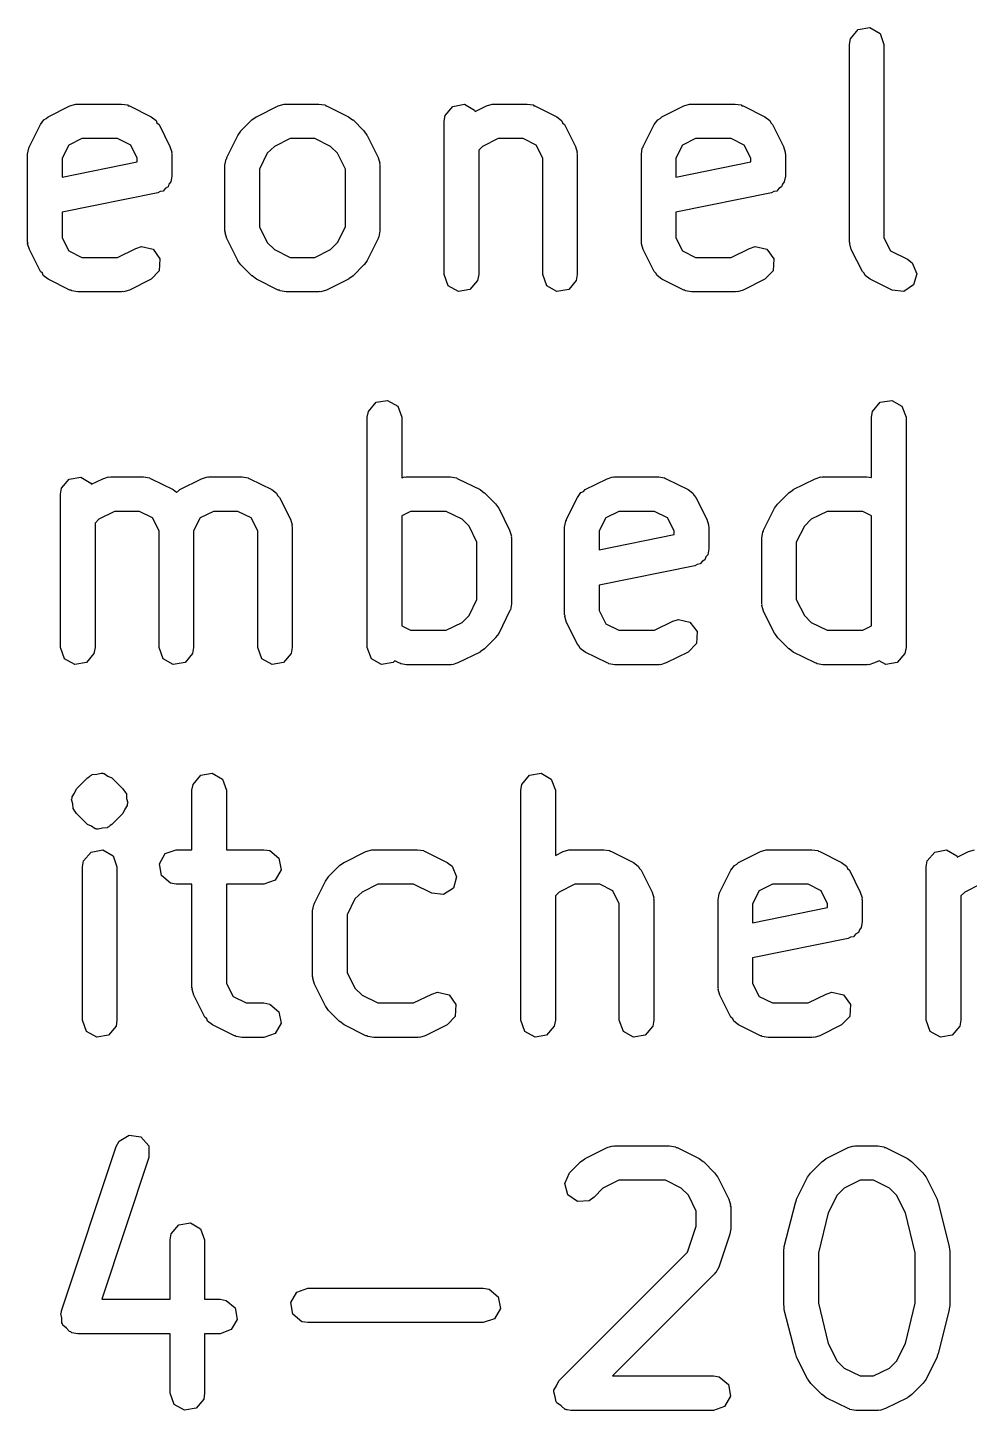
# Model space of a CAD drawing. Extents: x 96.6 to 192.3, y -145.4 to -48.3.
# Drawn here: x 176.53 to 180.62, y -145.36 to -139.35 of the extents above; entities that cross this region are included whole.
import ezdxf

# ---------------------------------------------------------------- set-up
doc = ezdxf.new("R2010")
doc.units = 0
doc.layers.add('BLACK', color=7, linetype='CONTINUOUS')

msp = doc.modelspace()

# ---------------------------------------------------------------- linework, layer by layer
at = {"layer": 'BLACK', "linetype": 'CONTINUOUS'}
for p, q in [((180.101, -139.397), (180.134, -139.357)), ((180.134, -139.357), (180.184, -139.349)), ((180.184, -139.349), (180.229, -139.374)), ((180.229, -139.374), (180.246, -139.422)), ((180.096, -139.422), (180.101, -139.397)), ((180.096, -140.28), (180.096, -139.422)), ((180.246, -139.422), (180.246, -140.262)), ((176.709, -139.689), (176.734, -139.681)), ((176.734, -139.681), (176.739, -139.682)), ((176.739, -139.682), (176.743, -139.681)), ((176.743, -139.681), (176.933, -139.681)), ((176.933, -139.681), (176.959, -139.685)), ((176.959, -139.685), (176.962, -139.688)), ((177.614, -139.689), (177.639, -139.681)), ((177.639, -139.681), (177.643, -139.682)), ((177.643, -139.682), (177.648, -139.681)), ((177.648, -139.681), (177.79, -139.681)), ((177.79, -139.681), (177.816, -139.685)), ((177.816, -139.685), (177.82, -139.688)), ((178.372, -139.691), (178.423, -139.682)), ((178.423, -139.682), (178.467, -139.708)), ((178.519, -139.689), (178.544, -139.681)), ((178.544, -139.681), (178.548, -139.682)), ((178.548, -139.682), (178.552, -139.681)), ((178.552, -139.681), (178.695, -139.681)), ((178.695, -139.681), (178.721, -139.685)), ((178.721, -139.685), (178.724, -139.688)), ((179.376, -139.689), (179.401, -139.681)), ((179.401, -139.681), (179.405, -139.682)), ((179.405, -139.682), (179.41, -139.681)), ((179.41, -139.681), (179.6, -139.681)), ((179.6, -139.681), (179.626, -139.685)), ((179.626, -139.685), (179.629, -139.688)), ((176.596, -139.749), (176.606, -139.744)), ((176.606, -139.744), (176.614, -139.736)), ((176.614, -139.736), (176.709, -139.689)), ((176.962, -139.688), (176.967, -139.689)), ((176.967, -139.689), (177.062, -139.736)), ((177.062, -139.736), (177.083, -139.752)), ((177.499, -139.75), (177.518, -139.737)), ((177.518, -139.737), (177.519, -139.736)), ((177.519, -139.736), (177.614, -139.689)), ((177.82, -139.688), (177.824, -139.689)), ((177.824, -139.689), (177.919, -139.736)), ((177.919, -139.736), (177.937, -139.75)), ((178.335, -139.756), (178.339, -139.73)), ((178.339, -139.73), (178.372, -139.691)), ((178.467, -139.708), (178.469, -139.713)), ((178.469, -139.713), (178.519, -139.689)), ((178.724, -139.688), (178.729, -139.689)), ((178.729, -139.689), (178.824, -139.736)), ((178.824, -139.736), (178.845, -139.752)), ((179.263, -139.749), (179.273, -139.744)), ((179.273, -139.744), (179.281, -139.736)), ((179.281, -139.736), (179.376, -139.689)), ((179.629, -139.688), (179.634, -139.689)), ((179.634, -139.689), (179.729, -139.736)), ((179.729, -139.736), (179.75, -139.752)), ((176.533, -139.865), (176.581, -139.77)), ((176.581, -139.77), (176.596, -139.749)), ((177.083, -139.752), (177.087, -139.762)), ((177.087, -139.762), (177.096, -139.77)), ((177.096, -139.77), (177.143, -139.865)), ((177.438, -139.817), (177.451, -139.799)), ((177.451, -139.799), (177.452, -139.798)), ((177.452, -139.798), (177.499, -139.75)), ((177.937, -139.75), (177.939, -139.75)), ((177.939, -139.75), (177.986, -139.798)), ((177.986, -139.798), (177.999, -139.816)), ((178.335, -140.422), (178.335, -139.756)), ((178.845, -139.752), (178.849, -139.762)), ((178.849, -139.762), (178.858, -139.77)), ((178.858, -139.77), (178.905, -139.865)), ((179.2, -139.865), (179.247, -139.77)), ((179.247, -139.77), (179.263, -139.749)), ((179.75, -139.752), (179.754, -139.762)), ((179.754, -139.762), (179.762, -139.77)), ((179.762, -139.77), (179.81, -139.865)), ((176.532, -139.869), (176.533, -139.865)), ((176.704, -139.859), (176.675, -139.916)), ((176.761, -139.831), (176.704, -139.859)), ((176.916, -139.831), (176.761, -139.831)), ((176.973, -139.859), (176.916, -139.831)), ((177.001, -139.916), (176.973, -139.859)), ((177.143, -139.865), (177.151, -139.89)), ((177.39, -139.913), (177.438, -139.817)), ((177.597, -139.865), (177.566, -139.895)), ((177.665, -139.831), (177.597, -139.865)), ((177.773, -139.831), (177.665, -139.831)), ((177.841, -139.865), (177.773, -139.831)), ((177.872, -139.895), (177.841, -139.865)), ((177.999, -139.816), (178, -139.817)), ((178, -139.817), (178.048, -139.913)), ((178.502, -139.865), (178.485, -139.882)), ((178.57, -139.831), (178.502, -139.865)), ((178.678, -139.831), (178.57, -139.831)), ((178.735, -139.859), (178.678, -139.831)), ((178.763, -139.916), (178.735, -139.859)), ((178.905, -139.865), (178.913, -139.89)), ((179.199, -139.869), (179.2, -139.865)), ((179.37, -139.859), (179.342, -139.916)), ((179.427, -139.831), (179.37, -139.859)), ((179.582, -139.831), (179.427, -139.831)), ((179.639, -139.859), (179.582, -139.831)), ((179.668, -139.916), (179.639, -139.859)), ((179.81, -139.865), (179.817, -139.89)), ((176.525, -139.899), (176.53, -139.873)), ((176.525, -140.28), (176.525, -139.899)), ((176.53, -139.873), (176.532, -139.869)), ((176.675, -139.916), (176.675, -139.998)), ((177.001, -139.932), (177.001, -139.916)), ((177.151, -139.89), (177.15, -139.894)), ((177.15, -139.894), (177.151, -139.899)), ((177.151, -139.899), (177.151, -139.994)), ((177.382, -139.946), (177.387, -139.921)), ((177.387, -139.921), (177.39, -139.917)), ((177.39, -139.917), (177.39, -139.913)), ((177.566, -139.895), (177.532, -139.964)), ((177.906, -139.964), (177.872, -139.895)), ((178.048, -139.913), (178.055, -139.938)), ((178.485, -139.882), (178.485, -140.422)), ((178.763, -140.422), (178.763, -139.916)), ((178.913, -139.89), (178.912, -139.894)), ((178.912, -139.894), (178.913, -139.899)), ((178.913, -139.899), (178.913, -140.422)), ((179.192, -139.899), (179.196, -139.873)), ((179.192, -140.28), (179.192, -139.899)), ((179.196, -139.873), (179.199, -139.869)), ((179.342, -139.916), (179.342, -139.998)), ((179.668, -139.932), (179.668, -139.916)), ((179.817, -139.89), (179.816, -139.894)), ((179.816, -139.894), (179.818, -139.899)), ((179.818, -139.899), (179.818, -139.994)), ((176.675, -139.998), (177.001, -139.932)), ((177.382, -140.232), (177.382, -139.946)), ((177.532, -139.964), (177.532, -140.214)), ((177.906, -140.214), (177.906, -139.964)), ((178.055, -139.938), (178.054, -139.942)), ((178.054, -139.942), (178.056, -139.946)), ((178.056, -139.946), (178.056, -140.232)), ((179.342, -139.998), (179.668, -139.932)), ((177.135, -140.041), (177.123, -140.048)), ((177.139, -140.029), (177.135, -140.041)), ((177.147, -140.019), (177.139, -140.029)), ((177.151, -139.994), (177.147, -140.019)), ((179.801, -140.041), (179.789, -140.048)), ((179.805, -140.029), (179.801, -140.041)), ((179.813, -140.019), (179.805, -140.029)), ((179.818, -139.994), (179.813, -140.019)), ((177.091, -140.067), (176.675, -140.151)), ((177.101, -140.061), (177.091, -140.067)), ((177.114, -140.059), (177.101, -140.061)), ((177.123, -140.048), (177.114, -140.059)), ((179.758, -140.067), (179.342, -140.151)), ((179.768, -140.061), (179.758, -140.067)), ((179.78, -140.059), (179.768, -140.061)), ((179.789, -140.048), (179.78, -140.059)), ((176.675, -140.151), (176.675, -140.262)), ((179.342, -140.151), (179.342, -140.262)), ((177.532, -140.214), (177.566, -140.283)), ((177.872, -140.283), (177.906, -140.214)), ((176.527, -140.284), (176.525, -140.28)), ((176.525, -140.288), (176.527, -140.284)), ((176.675, -140.262), (176.704, -140.319)), ((177.384, -140.236), (177.382, -140.232)), ((177.383, -140.24), (177.384, -140.236)), ((177.39, -140.265), (177.383, -140.24)), ((177.438, -140.361), (177.39, -140.265)), ((177.566, -140.283), (177.597, -140.313)), ((177.841, -140.313), (177.872, -140.283)), ((178.048, -140.265), (178, -140.361)), ((178.049, -140.261), (178.048, -140.265)), ((178.051, -140.258), (178.049, -140.261)), ((178.056, -140.232), (178.051, -140.258)), ((179.193, -140.284), (179.192, -140.28)), ((179.192, -140.288), (179.193, -140.284)), ((179.342, -140.262), (179.37, -140.319)), ((180.098, -140.284), (180.096, -140.28)), ((180.097, -140.288), (180.098, -140.284)), ((180.246, -140.262), (180.275, -140.319)), ((176.533, -140.313), (176.525, -140.288)), ((176.581, -140.408), (176.533, -140.313)), ((176.704, -140.319), (176.761, -140.347)), ((176.916, -140.347), (176.995, -140.308)), ((176.995, -140.308), (177.02, -140.3)), ((177.02, -140.3), (177.07, -140.312)), ((177.07, -140.312), (177.1, -140.353)), ((177.597, -140.313), (177.665, -140.347)), ((177.773, -140.347), (177.841, -140.313)), ((179.2, -140.313), (179.192, -140.288)), ((179.247, -140.408), (179.2, -140.313)), ((179.37, -140.319), (179.427, -140.347)), ((179.582, -140.347), (179.662, -140.308)), ((179.662, -140.308), (179.687, -140.3)), ((179.687, -140.3), (179.737, -140.312)), ((179.737, -140.312), (179.767, -140.353)), ((180.104, -140.313), (180.097, -140.288)), ((180.152, -140.408), (180.104, -140.313)), ((180.275, -140.319), (180.348, -140.355)), ((176.761, -140.347), (176.916, -140.347)), ((177.097, -140.405), (177.062, -140.442)), ((177.1, -140.353), (177.097, -140.405)), ((177.439, -140.362), (177.438, -140.361)), ((177.452, -140.38), (177.439, -140.362)), ((177.499, -140.428), (177.452, -140.38)), ((177.665, -140.347), (177.773, -140.347)), ((177.986, -140.38), (177.939, -140.428)), ((177.987, -140.379), (177.986, -140.38)), ((178, -140.361), (177.987, -140.379)), ((179.427, -140.347), (179.582, -140.347)), ((179.764, -140.405), (179.729, -140.442)), ((179.767, -140.353), (179.764, -140.405)), ((180.348, -140.355), (180.369, -140.371)), ((180.369, -140.371), (180.389, -140.418)), ((176.589, -140.416), (176.581, -140.408)), ((176.593, -140.426), (176.589, -140.416)), ((176.614, -140.442), (176.593, -140.426)), ((176.709, -140.489), (176.614, -140.442)), ((177.062, -140.442), (176.967, -140.489)), ((177.501, -140.428), (177.499, -140.428)), ((177.519, -140.442), (177.501, -140.428)), ((177.614, -140.489), (177.519, -140.442)), ((177.919, -140.442), (177.824, -140.489)), ((177.92, -140.441), (177.919, -140.442)), ((177.939, -140.428), (177.92, -140.441)), ((178.352, -140.471), (178.335, -140.422)), ((178.48, -140.448), (178.447, -140.487)), ((178.485, -140.422), (178.48, -140.448)), ((178.781, -140.471), (178.763, -140.422)), ((178.909, -140.448), (178.876, -140.487)), ((178.913, -140.422), (178.909, -140.448)), ((179.255, -140.416), (179.247, -140.408)), ((179.26, -140.426), (179.255, -140.416)), ((179.281, -140.442), (179.26, -140.426)), ((179.376, -140.489), (179.281, -140.442)), ((179.729, -140.442), (179.634, -140.489)), ((180.16, -140.416), (180.152, -140.408)), ((180.165, -140.426), (180.16, -140.416)), ((180.186, -140.442), (180.165, -140.426)), ((180.281, -140.489), (180.186, -140.442)), ((180.375, -140.467), (180.332, -140.495)), ((180.389, -140.418), (180.375, -140.467)), ((176.714, -140.49), (176.709, -140.489)), ((176.717, -140.493), (176.714, -140.49)), ((176.743, -140.497), (176.717, -140.493)), ((176.933, -140.497), (176.743, -140.497)), ((176.938, -140.496), (176.933, -140.497)), ((176.942, -140.497), (176.938, -140.496)), ((176.967, -140.489), (176.942, -140.497)), ((177.619, -140.49), (177.614, -140.489)), ((177.622, -140.493), (177.619, -140.49)), ((177.648, -140.497), (177.622, -140.493)), ((177.79, -140.497), (177.648, -140.497)), ((177.795, -140.496), (177.79, -140.497)), ((177.799, -140.497), (177.795, -140.496)), ((177.824, -140.489), (177.799, -140.497)), ((178.397, -140.496), (178.352, -140.471)), ((178.447, -140.487), (178.397, -140.496)), ((178.825, -140.496), (178.781, -140.471)), ((178.876, -140.487), (178.825, -140.496)), ((179.38, -140.49), (179.376, -140.489)), ((179.384, -140.493), (179.38, -140.49)), ((179.41, -140.497), (179.384, -140.493)), ((179.6, -140.497), (179.41, -140.497)), ((179.604, -140.496), (179.6, -140.497)), ((179.609, -140.497), (179.604, -140.496)), ((179.634, -140.489), (179.609, -140.497)), ((180.332, -140.495), (180.281, -140.489)), ((178.006, -141.017), (178.039, -140.977)), ((178.039, -140.977), (178.089, -140.969)), ((178.089, -140.969), (178.134, -140.994)), ((178.134, -140.994), (178.151, -141.042)), ((180.196, -141.017), (180.229, -140.977)), ((180.229, -140.977), (180.28, -140.969)), ((180.28, -140.969), (180.324, -140.994)), ((180.324, -140.994), (180.342, -141.042)), ((178.001, -141.042), (178.006, -141.017)), ((178.001, -142.042), (178.001, -141.042)), ((178.151, -141.042), (178.151, -141.305)), ((180.192, -141.042), (180.196, -141.017)), ((180.192, -141.304), (180.192, -141.042)), ((180.342, -141.042), (180.342, -142.042)), ((176.705, -141.311), (176.756, -141.302)), ((176.756, -141.302), (176.8, -141.328)), ((176.852, -141.309), (176.877, -141.301)), ((176.877, -141.301), (176.881, -141.302)), ((176.881, -141.302), (176.886, -141.301)), ((176.886, -141.301), (177.029, -141.301)), ((177.029, -141.301), (177.054, -141.305)), ((177.054, -141.305), (177.058, -141.308)), ((177.058, -141.308), (177.062, -141.309)), ((177.281, -141.309), (177.306, -141.301)), ((177.306, -141.301), (177.31, -141.302)), ((177.31, -141.302), (177.314, -141.301)), ((177.314, -141.301), (177.457, -141.301)), ((177.457, -141.301), (177.483, -141.305)), ((177.483, -141.305), (177.486, -141.308)), ((177.486, -141.308), (177.491, -141.309)), ((178.151, -141.305), (178.163, -141.301)), ((178.163, -141.301), (178.167, -141.302)), ((178.167, -141.302), (178.171, -141.301)), ((178.171, -141.301), (178.362, -141.301)), ((178.362, -141.301), (178.388, -141.305)), ((178.388, -141.305), (178.391, -141.308)), ((178.391, -141.308), (178.395, -141.309)), ((179.043, -141.309), (179.068, -141.301)), ((179.068, -141.301), (179.072, -141.302)), ((179.072, -141.302), (179.076, -141.301)), ((179.076, -141.301), (179.267, -141.301)), ((179.267, -141.301), (179.292, -141.305)), ((179.292, -141.305), (179.296, -141.308)), ((179.296, -141.308), (179.3, -141.309)), ((179.947, -141.309), (179.972, -141.301)), ((179.972, -141.301), (179.977, -141.302)), ((179.977, -141.302), (179.981, -141.301)), ((179.981, -141.301), (180.171, -141.301)), ((180.171, -141.301), (180.192, -141.304)), ((176.668, -141.376), (176.672, -141.35)), ((176.672, -141.35), (176.705, -141.311)), ((176.8, -141.328), (176.802, -141.333)), ((176.802, -141.333), (176.852, -141.309)), ((177.062, -141.309), (177.157, -141.356)), ((177.157, -141.356), (177.172, -141.367)), ((177.172, -141.367), (177.178, -141.364)), ((177.178, -141.364), (177.186, -141.356)), ((177.186, -141.356), (177.281, -141.309)), ((177.491, -141.309), (177.586, -141.356)), ((177.586, -141.356), (177.607, -141.372)), ((178.395, -141.309), (178.491, -141.356)), ((178.491, -141.356), (178.509, -141.37)), ((178.929, -141.369), (178.94, -141.364)), ((178.94, -141.364), (178.947, -141.356)), ((178.947, -141.356), (179.043, -141.309)), ((179.3, -141.309), (179.395, -141.356)), ((179.395, -141.356), (179.416, -141.372)), ((179.833, -141.37), (179.851, -141.357)), ((179.851, -141.357), (179.852, -141.356)), ((179.852, -141.356), (179.947, -141.309)), ((176.668, -142.042), (176.668, -141.376)), ((177.607, -141.372), (177.611, -141.382)), ((177.611, -141.382), (177.619, -141.39)), ((177.619, -141.39), (177.667, -141.485)), ((178.509, -141.37), (178.51, -141.37)), ((178.51, -141.37), (178.558, -141.418)), ((178.558, -141.418), (178.571, -141.436)), ((178.866, -141.485), (178.914, -141.39)), ((178.914, -141.39), (178.929, -141.369)), ((179.416, -141.372), (179.421, -141.382)), ((179.421, -141.382), (179.429, -141.39)), ((179.429, -141.39), (179.477, -141.485)), ((179.771, -141.437), (179.784, -141.419)), ((179.784, -141.419), (179.785, -141.418)), ((179.785, -141.418), (179.833, -141.37)), ((176.835, -141.485), (176.818, -141.502)), ((176.903, -141.451), (176.835, -141.485)), ((177.011, -141.451), (176.903, -141.451)), ((177.068, -141.479), (177.011, -141.451)), ((177.096, -141.536), (177.068, -141.479)), ((177.275, -141.479), (177.246, -141.536)), ((177.332, -141.451), (177.275, -141.479)), ((177.439, -141.451), (177.332, -141.451)), ((177.496, -141.479), (177.439, -141.451)), ((177.525, -141.536), (177.496, -141.479)), ((177.667, -141.485), (177.675, -141.51)), ((178.189, -141.451), (178.151, -141.47)), ((178.151, -141.47), (178.151, -141.948)), ((178.344, -141.451), (178.189, -141.451)), ((178.413, -141.485), (178.344, -141.451)), ((178.443, -141.515), (178.413, -141.485)), ((178.571, -141.436), (178.572, -141.437)), ((178.572, -141.437), (178.619, -141.533)), ((178.866, -141.489), (178.866, -141.485)), ((179.037, -141.479), (179.008, -141.536)), ((179.094, -141.451), (179.037, -141.479)), ((179.249, -141.451), (179.094, -141.451)), ((179.306, -141.479), (179.249, -141.451)), ((179.335, -141.536), (179.306, -141.479)), ((179.477, -141.485), (179.484, -141.51)), ((179.723, -141.533), (179.771, -141.437)), ((179.93, -141.485), (179.9, -141.515)), ((179.999, -141.451), (179.93, -141.485)), ((180.154, -141.451), (179.999, -141.451)), ((180.192, -141.47), (180.154, -141.451)), ((180.192, -141.948), (180.192, -141.47)), ((176.818, -141.502), (176.818, -142.042)), ((177.096, -142.042), (177.096, -141.536)), ((177.246, -141.536), (177.246, -142.042)), ((177.525, -142.042), (177.525, -141.536)), ((177.675, -141.51), (177.673, -141.514)), ((177.673, -141.514), (177.675, -141.519)), ((177.675, -141.519), (177.675, -142.042)), ((178.477, -141.584), (178.443, -141.515)), ((178.619, -141.533), (178.627, -141.558)), ((178.858, -141.519), (178.863, -141.493)), ((178.858, -141.9), (178.858, -141.519)), ((178.863, -141.493), (178.866, -141.489)), ((179.008, -141.536), (179.008, -141.618)), ((179.335, -141.552), (179.335, -141.536)), ((179.484, -141.51), (179.483, -141.514)), ((179.483, -141.514), (179.485, -141.519)), ((179.485, -141.519), (179.485, -141.614)), ((179.715, -141.566), (179.72, -141.541)), ((179.72, -141.541), (179.723, -141.537)), ((179.723, -141.537), (179.723, -141.533)), ((179.9, -141.515), (179.865, -141.584)), ((178.477, -141.834), (178.477, -141.584)), ((178.627, -141.558), (178.626, -141.562)), ((178.626, -141.562), (178.627, -141.566)), ((178.627, -141.566), (178.627, -141.852)), ((179.008, -141.618), (179.335, -141.552)), ((179.715, -141.852), (179.715, -141.566)), ((179.865, -141.584), (179.865, -141.834)), ((179.456, -141.668), (179.447, -141.679)), ((179.468, -141.661), (179.456, -141.668)), ((179.472, -141.649), (179.468, -141.661)), ((179.48, -141.639), (179.472, -141.649)), ((179.485, -141.614), (179.48, -141.639)), ((179.424, -141.687), (179.008, -141.771)), ((179.435, -141.681), (179.424, -141.687)), ((179.447, -141.679), (179.435, -141.681)), ((179.008, -141.771), (179.008, -141.882)), ((178.443, -141.903), (178.477, -141.834)), ((179.865, -141.834), (179.9, -141.903)), ((178.413, -141.933), (178.443, -141.903)), ((178.619, -141.885), (178.572, -141.981)), ((178.62, -141.881), (178.619, -141.885)), ((178.623, -141.878), (178.62, -141.881)), ((178.627, -141.852), (178.623, -141.878)), ((178.86, -141.904), (178.858, -141.9)), ((178.859, -141.908), (178.86, -141.904)), ((178.866, -141.933), (178.859, -141.908)), ((179.008, -141.882), (179.037, -141.939)), ((179.717, -141.856), (179.715, -141.852)), ((179.716, -141.86), (179.717, -141.856)), ((179.723, -141.885), (179.716, -141.86)), ((179.771, -141.981), (179.723, -141.885)), ((179.9, -141.903), (179.93, -141.933)), ((178.151, -141.948), (178.189, -141.967)), ((178.189, -141.967), (178.344, -141.967)), ((178.344, -141.967), (178.413, -141.933)), ((178.914, -142.028), (178.866, -141.933)), ((179.037, -141.939), (179.094, -141.967)), ((179.094, -141.967), (179.249, -141.967)), ((179.249, -141.967), (179.328, -141.928)), ((179.328, -141.928), (179.353, -141.92)), ((179.353, -141.92), (179.403, -141.932)), ((179.403, -141.932), (179.434, -141.973)), ((179.93, -141.933), (179.999, -141.967)), ((179.999, -141.967), (180.154, -141.967)), ((180.154, -141.967), (180.192, -141.948)), ((178.558, -142), (178.51, -142.048)), ((178.572, -141.981), (178.558, -141.999)), ((178.558, -141.999), (178.558, -142)), ((178.922, -142.036), (178.914, -142.028)), ((179.431, -142.025), (179.395, -142.062)), ((179.434, -141.973), (179.431, -142.025)), ((179.772, -141.982), (179.771, -141.981)), ((179.785, -142), (179.772, -141.982)), ((179.833, -142.048), (179.785, -142)), ((176.685, -142.091), (176.668, -142.042)), ((176.813, -142.068), (176.78, -142.107)), ((176.818, -142.042), (176.813, -142.068)), ((177.114, -142.091), (177.096, -142.042)), ((177.242, -142.068), (177.209, -142.107)), ((177.246, -142.042), (177.242, -142.068)), ((177.543, -142.091), (177.525, -142.042)), ((177.67, -142.068), (177.637, -142.107)), ((177.675, -142.042), (177.67, -142.068)), ((178.019, -142.091), (178.001, -142.042)), ((178.491, -142.062), (178.395, -142.109)), ((178.492, -142.061), (178.491, -142.062)), ((178.51, -142.048), (178.492, -142.061)), ((178.926, -142.046), (178.922, -142.036)), ((178.947, -142.062), (178.926, -142.046)), ((179.043, -142.109), (178.947, -142.062)), ((179.395, -142.062), (179.3, -142.109)), ((179.834, -142.048), (179.833, -142.048)), ((179.852, -142.062), (179.834, -142.048)), ((179.947, -142.109), (179.852, -142.062)), ((180.337, -142.068), (180.304, -142.107)), ((180.342, -142.042), (180.337, -142.068)), ((176.73, -142.116), (176.685, -142.091)), ((176.78, -142.107), (176.73, -142.116)), ((177.158, -142.116), (177.114, -142.091)), ((177.209, -142.107), (177.158, -142.116)), ((177.587, -142.116), (177.543, -142.091)), ((177.637, -142.107), (177.587, -142.116)), ((178.063, -142.116), (178.019, -142.091)), ((178.114, -142.107), (178.063, -142.116)), ((178.12, -142.1), (178.114, -142.107)), ((178.138, -142.109), (178.12, -142.1)), ((178.142, -142.11), (178.138, -142.109)), ((178.146, -142.113), (178.142, -142.11)), ((178.171, -142.117), (178.146, -142.113)), ((178.362, -142.117), (178.171, -142.117)), ((178.366, -142.116), (178.362, -142.117)), ((178.37, -142.117), (178.366, -142.116)), ((178.395, -142.109), (178.37, -142.117)), ((179.047, -142.11), (179.043, -142.109)), ((179.051, -142.113), (179.047, -142.11)), ((179.076, -142.117), (179.051, -142.113)), ((179.267, -142.117), (179.076, -142.117)), ((179.271, -142.116), (179.267, -142.117)), ((179.275, -142.117), (179.271, -142.116)), ((179.3, -142.109), (179.275, -142.117)), ((179.952, -142.11), (179.947, -142.109)), ((179.955, -142.113), (179.952, -142.11)), ((179.981, -142.117), (179.955, -142.113)), ((180.171, -142.117), (179.981, -142.117)), ((180.176, -142.116), (180.171, -142.117)), ((180.18, -142.117), (180.176, -142.116)), ((180.205, -142.109), (180.18, -142.117)), ((180.225, -142.1), (180.205, -142.109)), ((180.254, -142.116), (180.225, -142.1)), ((180.304, -142.107), (180.254, -142.116)), ((176.737, -142.657), (176.785, -142.609)), ((176.785, -142.609), (176.793, -142.604)), ((176.793, -142.604), (176.795, -142.601)), ((176.795, -142.601), (176.798, -142.6)), ((176.798, -142.6), (176.801, -142.597)), ((176.798, -142.6), (176.798, -142.6)), ((176.801, -142.597), (176.803, -142.597)), ((176.803, -142.597), (176.806, -142.594)), ((176.806, -142.594), (176.826, -142.593)), ((176.826, -142.593), (176.845, -142.588)), ((176.845, -142.588), (176.848, -142.589)), ((176.848, -142.589), (176.851, -142.589)), ((176.851, -142.589), (176.854, -142.59)), ((176.854, -142.59), (176.858, -142.59)), ((176.858, -142.59), (176.873, -142.601)), ((176.873, -142.601), (176.891, -142.609)), ((176.891, -142.609), (176.939, -142.657)), ((177.244, -142.637), (177.277, -142.597)), ((177.277, -142.597), (177.327, -142.589)), ((177.327, -142.589), (177.372, -142.614)), ((177.372, -142.614), (177.389, -142.662)), ((178.672, -142.637), (178.705, -142.597)), ((178.705, -142.597), (178.756, -142.589)), ((178.756, -142.589), (178.8, -142.614)), ((178.8, -142.614), (178.818, -142.662)), ((176.718, -142.691), (176.729, -142.675)), ((176.729, -142.675), (176.737, -142.657)), ((176.939, -142.657), (176.944, -142.665)), ((176.944, -142.665), (176.947, -142.667)), ((176.947, -142.667), (176.948, -142.67)), ((176.948, -142.67), (176.954, -142.678)), ((176.954, -142.678), (176.955, -142.698)), ((177.239, -142.662), (177.244, -142.637)), ((177.239, -142.921), (177.239, -142.662)), ((177.389, -142.662), (177.389, -142.921)), ((178.668, -142.662), (178.672, -142.637)), ((178.668, -143.662), (178.668, -142.662)), ((178.818, -142.662), (178.818, -142.946)), ((176.716, -142.703), (176.719, -142.697)), ((176.721, -142.722), (176.716, -142.703)), ((176.719, -142.697), (176.718, -142.691)), ((176.723, -142.742), (176.721, -142.722)), ((176.728, -142.75), (176.723, -142.742)), ((176.729, -142.753), (176.728, -142.75)), ((176.947, -142.745), (176.939, -142.763)), ((176.958, -142.729), (176.947, -142.745)), ((176.955, -142.698), (176.96, -142.717)), ((176.96, -142.717), (176.958, -142.723)), ((176.958, -142.723), (176.958, -142.729)), ((176.732, -142.755), (176.729, -142.753)), ((176.737, -142.763), (176.732, -142.755)), ((176.785, -142.811), (176.737, -142.763)), ((176.939, -142.763), (176.891, -142.811)), ((176.803, -142.819), (176.785, -142.811)), ((176.819, -142.83), (176.803, -142.819)), ((176.822, -142.83), (176.819, -142.83)), ((176.825, -142.831), (176.822, -142.83)), ((176.828, -142.831), (176.825, -142.831)), ((176.832, -142.832), (176.828, -142.831)), ((176.85, -142.827), (176.832, -142.832)), ((176.87, -142.826), (176.85, -142.827)), ((176.874, -142.823), (176.87, -142.826)), ((176.876, -142.823), (176.874, -142.823)), ((176.878, -142.82), (176.876, -142.823)), ((176.881, -142.819), (176.878, -142.82)), ((176.878, -142.82), (176.878, -142.82)), ((176.883, -142.816), (176.881, -142.819)), ((176.891, -142.811), (176.883, -142.816)), ((176.801, -142.931), (176.851, -142.922)), ((176.851, -142.922), (176.896, -142.948)), ((177.123, -142.938), (177.171, -142.921)), ((177.171, -142.921), (177.239, -142.921)), ((177.389, -142.921), (177.552, -142.921)), ((177.552, -142.921), (177.578, -142.925)), ((177.578, -142.925), (177.617, -142.958)), ((177.9, -142.976), (177.995, -142.929)), ((177.995, -142.929), (178.02, -142.921)), ((178.02, -142.921), (178.024, -142.922)), ((178.024, -142.922), (178.029, -142.921)), ((178.029, -142.921), (178.219, -142.921)), ((178.219, -142.921), (178.245, -142.925)), ((178.245, -142.925), (178.248, -142.928)), ((178.248, -142.928), (178.253, -142.929)), ((178.253, -142.929), (178.348, -142.976)), ((178.818, -142.946), (178.852, -142.929)), ((178.852, -142.929), (178.877, -142.921)), ((178.877, -142.921), (178.881, -142.922)), ((178.881, -142.922), (178.886, -142.921)), ((178.886, -142.921), (179.029, -142.921)), ((179.029, -142.921), (179.054, -142.925)), ((179.054, -142.925), (179.058, -142.928)), ((179.058, -142.928), (179.062, -142.929)), ((179.062, -142.929), (179.157, -142.976)), ((179.614, -142.976), (179.709, -142.929)), ((179.709, -142.929), (179.734, -142.921)), ((179.734, -142.921), (179.739, -142.922)), ((179.739, -142.922), (179.743, -142.921)), ((179.743, -142.921), (179.933, -142.921)), ((179.933, -142.921), (179.959, -142.925)), ((179.959, -142.925), (179.962, -142.928)), ((179.962, -142.928), (179.967, -142.929)), ((179.967, -142.929), (180.062, -142.976)), ((180.467, -142.931), (180.518, -142.922)), ((180.518, -142.922), (180.562, -142.948)), ((180.564, -142.953), (180.614, -142.929)), ((180.614, -142.929), (180.639, -142.921)), ((176.763, -142.996), (176.768, -142.97)), ((176.768, -142.97), (176.801, -142.931)), ((176.896, -142.948), (176.913, -142.996)), ((177.098, -142.983), (177.123, -142.938)), ((177.106, -143.033), (177.098, -142.983)), ((177.617, -142.958), (177.626, -143.009)), ((177.833, -143.038), (177.88, -142.99)), ((177.88, -142.99), (177.899, -142.977)), ((177.899, -142.977), (177.9, -142.976)), ((178.348, -142.976), (178.369, -142.992)), ((179.157, -142.976), (179.178, -142.992)), ((179.581, -143.01), (179.596, -142.989)), ((179.596, -142.989), (179.606, -142.984)), ((179.606, -142.984), (179.614, -142.976)), ((180.062, -142.976), (180.083, -142.992)), ((180.43, -142.996), (180.434, -142.97)), ((180.434, -142.97), (180.467, -142.931)), ((180.562, -142.948), (180.564, -142.953)), ((176.763, -143.662), (176.763, -142.996)), ((176.913, -142.996), (176.913, -143.662)), ((177.146, -143.066), (177.106, -143.033)), ((177.626, -143.009), (177.601, -143.053)), ((177.819, -143.057), (177.832, -143.039)), ((177.832, -143.039), (177.833, -143.038)), ((178.369, -142.992), (178.389, -143.039)), ((178.389, -143.039), (178.375, -143.088)), ((179.178, -142.992), (179.183, -143.002)), ((179.183, -143.002), (179.191, -143.01)), ((179.191, -143.01), (179.239, -143.105)), ((179.533, -143.105), (179.581, -143.01)), ((180.083, -142.992), (180.087, -143.002)), ((180.087, -143.002), (180.096, -143.01)), ((180.096, -143.01), (180.143, -143.105)), ((180.43, -143.662), (180.43, -142.996)), ((177.171, -143.071), (177.146, -143.066)), ((177.239, -143.071), (177.171, -143.071)), ((177.239, -143.52), (177.239, -143.071)), ((177.552, -143.071), (177.389, -143.071)), ((177.389, -143.071), (177.389, -143.502)), ((177.601, -143.053), (177.552, -143.071)), ((177.771, -143.153), (177.819, -143.057)), ((177.978, -143.105), (177.947, -143.135)), ((178.046, -143.071), (177.978, -143.105)), ((178.201, -143.071), (178.046, -143.071)), ((178.281, -143.11), (178.201, -143.071)), ((178.332, -143.116), (178.281, -143.11)), ((178.375, -143.088), (178.332, -143.116)), ((178.835, -143.105), (178.818, -143.122)), ((178.903, -143.071), (178.835, -143.105)), ((179.011, -143.071), (178.903, -143.071)), ((179.068, -143.099), (179.011, -143.071)), ((179.096, -143.156), (179.068, -143.099)), ((179.239, -143.105), (179.246, -143.13)), ((179.53, -143.113), (179.532, -143.109)), ((179.532, -143.109), (179.533, -143.105)), ((179.704, -143.099), (179.675, -143.156)), ((179.761, -143.071), (179.704, -143.099)), ((179.916, -143.071), (179.761, -143.071)), ((179.973, -143.099), (179.916, -143.071)), ((180.001, -143.156), (179.973, -143.099)), ((180.143, -143.105), (180.151, -143.13)), ((180.597, -143.105), (180.58, -143.122)), ((180.665, -143.071), (180.597, -143.105)), ((177.763, -143.186), (177.768, -143.161)), ((177.768, -143.161), (177.77, -143.157)), ((177.77, -143.157), (177.771, -143.153)), ((177.947, -143.135), (177.913, -143.204)), ((178.818, -143.122), (178.818, -143.662)), ((179.096, -143.662), (179.096, -143.156)), ((179.246, -143.13), (179.245, -143.134)), ((179.245, -143.134), (179.246, -143.139)), ((179.246, -143.139), (179.246, -143.662)), ((179.525, -143.139), (179.53, -143.113)), ((179.525, -143.52), (179.525, -143.139)), ((179.675, -143.156), (179.675, -143.238)), ((180.001, -143.172), (180.001, -143.156)), ((180.151, -143.13), (180.15, -143.134)), ((180.15, -143.134), (180.151, -143.139)), ((180.151, -143.139), (180.151, -143.234)), ((180.58, -143.122), (180.58, -143.662)), ((177.763, -143.472), (177.763, -143.186)), ((177.913, -143.204), (177.913, -143.454)), ((179.675, -143.238), (180.001, -143.172)), ((180.123, -143.288), (180.114, -143.299)), ((180.135, -143.281), (180.123, -143.288)), ((180.139, -143.269), (180.135, -143.281)), ((180.147, -143.259), (180.139, -143.269)), ((180.151, -143.234), (180.147, -143.259)), ((180.091, -143.307), (179.675, -143.391)), ((180.101, -143.301), (180.091, -143.307)), ((180.114, -143.299), (180.101, -143.301)), ((179.675, -143.391), (179.675, -143.502)), ((177.913, -143.454), (177.947, -143.523)), ((177.241, -143.524), (177.239, -143.52)), ((177.24, -143.528), (177.241, -143.524)), ((177.247, -143.553), (177.24, -143.528)), ((177.389, -143.502), (177.418, -143.559)), ((177.765, -143.476), (177.763, -143.472)), ((177.764, -143.48), (177.765, -143.476)), ((177.771, -143.505), (177.764, -143.48)), ((177.819, -143.601), (177.771, -143.505)), ((177.947, -143.523), (177.978, -143.553)), ((179.527, -143.524), (179.525, -143.52)), ((179.525, -143.528), (179.527, -143.524)), ((179.533, -143.553), (179.525, -143.528)), ((179.675, -143.502), (179.704, -143.559)), ((177.295, -143.648), (177.247, -143.553)), ((177.418, -143.559), (177.475, -143.587)), ((177.475, -143.587), (177.552, -143.587)), ((177.552, -143.587), (177.578, -143.592)), ((177.978, -143.553), (178.046, -143.587)), ((178.046, -143.587), (178.201, -143.587)), ((178.201, -143.587), (178.281, -143.548)), ((178.281, -143.548), (178.306, -143.54)), ((178.306, -143.54), (178.356, -143.552)), ((178.356, -143.552), (178.386, -143.593)), ((179.581, -143.648), (179.533, -143.553)), ((179.704, -143.559), (179.761, -143.587)), ((179.761, -143.587), (179.916, -143.587)), ((179.916, -143.587), (179.995, -143.548)), ((179.995, -143.548), (180.02, -143.54)), ((180.02, -143.54), (180.07, -143.552)), ((180.07, -143.552), (180.1, -143.593)), ((177.303, -143.656), (177.295, -143.648)), ((177.578, -143.592), (177.617, -143.625)), ((177.617, -143.625), (177.626, -143.675)), ((177.82, -143.602), (177.819, -143.601)), ((177.833, -143.62), (177.82, -143.602)), ((177.88, -143.668), (177.833, -143.62)), ((178.383, -143.645), (178.348, -143.682)), ((178.386, -143.593), (178.383, -143.645)), ((179.589, -143.656), (179.581, -143.648)), ((180.097, -143.645), (180.062, -143.682)), ((180.1, -143.593), (180.097, -143.645)), ((176.781, -143.711), (176.763, -143.662)), ((176.825, -143.736), (176.781, -143.711)), ((176.909, -143.688), (176.876, -143.727)), ((176.913, -143.662), (176.909, -143.688)), ((177.307, -143.666), (177.303, -143.656)), ((177.328, -143.682), (177.307, -143.666)), ((177.424, -143.729), (177.328, -143.682)), ((177.626, -143.675), (177.601, -143.72)), ((177.882, -143.668), (177.88, -143.668)), ((177.9, -143.682), (177.882, -143.668)), ((177.995, -143.729), (177.9, -143.682)), ((178.348, -143.682), (178.253, -143.729)), ((178.685, -143.711), (178.668, -143.662)), ((178.73, -143.736), (178.685, -143.711)), ((178.813, -143.688), (178.78, -143.727)), ((178.818, -143.662), (178.813, -143.688)), ((179.114, -143.711), (179.096, -143.662)), ((179.158, -143.736), (179.114, -143.711)), ((179.242, -143.688), (179.209, -143.727)), ((179.246, -143.662), (179.242, -143.688)), ((179.593, -143.666), (179.589, -143.656)), ((179.614, -143.682), (179.593, -143.666)), ((179.709, -143.729), (179.614, -143.682)), ((180.062, -143.682), (179.967, -143.729)), ((180.447, -143.711), (180.43, -143.662)), ((180.492, -143.736), (180.447, -143.711)), ((180.575, -143.688), (180.542, -143.727)), ((180.58, -143.662), (180.575, -143.688)), ((176.876, -143.727), (176.825, -143.736)), ((177.428, -143.73), (177.424, -143.729)), ((177.431, -143.733), (177.428, -143.73)), ((177.457, -143.737), (177.431, -143.733)), ((177.552, -143.737), (177.457, -143.737)), ((177.601, -143.72), (177.552, -143.737)), ((177.999, -143.73), (177.995, -143.729)), ((178.003, -143.733), (177.999, -143.73)), ((178.029, -143.737), (178.003, -143.733)), ((178.219, -143.737), (178.029, -143.737)), ((178.223, -143.736), (178.219, -143.737)), ((178.228, -143.737), (178.223, -143.736)), ((178.253, -143.729), (178.228, -143.737)), ((178.78, -143.727), (178.73, -143.736)), ((179.209, -143.727), (179.158, -143.736)), ((179.714, -143.73), (179.709, -143.729)), ((179.717, -143.733), (179.714, -143.73)), ((179.743, -143.737), (179.717, -143.733)), ((179.933, -143.737), (179.743, -143.737)), ((179.938, -143.736), (179.933, -143.737)), ((179.942, -143.737), (179.938, -143.736)), ((179.967, -143.729), (179.942, -143.737)), ((180.542, -143.727), (180.492, -143.736)), ((176.91, -144.211), (176.922, -144.188)), ((176.922, -144.188), (176.966, -144.161)), ((176.966, -144.161), (177.017, -144.169)), ((177.017, -144.169), (177.051, -144.207)), ((176.672, -144.925), (176.91, -144.211)), ((177.051, -144.207), (177.052, -144.258)), ((178.947, -144.263), (179.043, -144.215)), ((179.043, -144.215), (179.068, -144.208)), ((179.068, -144.208), (179.072, -144.209)), ((179.072, -144.209), (179.076, -144.207)), ((179.076, -144.207), (179.314, -144.207)), ((179.314, -144.207), (179.34, -144.212)), ((179.34, -144.212), (179.343, -144.215)), ((179.343, -144.215), (179.348, -144.215)), ((179.348, -144.215), (179.443, -144.263)), ((179.995, -144.263), (180.09, -144.215)), ((180.09, -144.215), (180.115, -144.208)), ((180.115, -144.208), (180.12, -144.209)), ((180.12, -144.209), (180.124, -144.207)), ((180.124, -144.207), (180.219, -144.207)), ((180.219, -144.207), (180.245, -144.212)), ((180.245, -144.212), (180.248, -144.215)), ((180.248, -144.215), (180.253, -144.215)), ((180.253, -144.215), (180.348, -144.263)), ((177.052, -144.258), (176.847, -144.874)), ((178.88, -144.325), (178.928, -144.277)), ((178.928, -144.277), (178.946, -144.264)), ((178.946, -144.264), (178.947, -144.263)), ((179.443, -144.263), (179.461, -144.276)), ((179.461, -144.276), (179.463, -144.277)), ((179.463, -144.277), (179.51, -144.325)), ((179.928, -144.325), (179.976, -144.277)), ((179.976, -144.277), (179.994, -144.264)), ((179.994, -144.264), (179.995, -144.263)), ((180.348, -144.263), (180.366, -144.276)), ((180.366, -144.276), (180.367, -144.277)), ((180.367, -144.277), (180.415, -144.325)), ((178.859, -144.371), (178.88, -144.325)), ((178.872, -144.421), (178.859, -144.371)), ((179.094, -144.357), (179.025, -144.392)), ((179.297, -144.357), (179.094, -144.357)), ((179.365, -144.392), (179.297, -144.357)), ((179.51, -144.325), (179.523, -144.343)), ((179.523, -144.343), (179.524, -144.344)), ((179.524, -144.344), (179.572, -144.439)), ((179.866, -144.439), (179.914, -144.344)), ((179.914, -144.344), (179.927, -144.326)), ((179.927, -144.326), (179.928, -144.325)), ((180.142, -144.357), (180.073, -144.392)), ((180.201, -144.357), (180.142, -144.357)), ((180.27, -144.392), (180.201, -144.357)), ((180.415, -144.325), (180.428, -144.343)), ((180.428, -144.343), (180.429, -144.344)), ((180.429, -144.344), (180.477, -144.439)), ((178.914, -144.45), (178.872, -144.421)), ((178.986, -144.431), (178.965, -144.446)), ((179.025, -144.392), (178.986, -144.431)), ((179.396, -144.422), (179.365, -144.392)), ((179.43, -144.491), (179.396, -144.422)), ((180.043, -144.422), (180.004, -144.499)), ((180.073, -144.392), (180.043, -144.422)), ((180.3, -144.422), (180.27, -144.392)), ((180.339, -144.499), (180.3, -144.422)), ((178.965, -144.446), (178.914, -144.45)), ((179.43, -144.556), (179.43, -144.491)), ((179.572, -144.439), (179.579, -144.464)), ((179.579, -144.464), (179.578, -144.469)), ((179.578, -144.469), (179.58, -144.473)), ((179.58, -144.473), (179.58, -144.568)), ((179.813, -144.645), (179.861, -144.455)), ((179.861, -144.455), (179.866, -144.443)), ((179.866, -144.443), (179.866, -144.439)), ((180.477, -144.439), (180.48, -144.452)), ((180.48, -144.452), (180.482, -144.455)), ((180.482, -144.455), (180.53, -144.645)), ((177.149, -144.59), (177.182, -144.551)), ((177.182, -144.551), (177.232, -144.542)), ((177.232, -144.542), (177.276, -144.568)), ((180.004, -144.499), (179.961, -144.673)), ((180.382, -144.673), (180.339, -144.499)), ((177.144, -144.616), (177.149, -144.59)), ((177.276, -144.568), (177.294, -144.616)), ((179.392, -144.67), (179.43, -144.556)), ((179.576, -144.592), (179.528, -144.735)), ((179.58, -144.568), (179.576, -144.59)), ((179.576, -144.59), (179.576, -144.592)), ((177.144, -144.874), (177.144, -144.616)), ((177.294, -144.616), (177.294, -144.874)), ((178.833, -145.229), (179.392, -144.67)), ((179.811, -144.663), (179.813, -144.649)), ((179.811, -144.901), (179.811, -144.663)), ((179.813, -144.649), (179.813, -144.645)), ((180.53, -144.645), (180.531, -144.66)), ((180.531, -144.66), (180.532, -144.663)), ((180.532, -144.663), (180.532, -144.901)), ((179.961, -144.673), (179.961, -144.892)), ((180.382, -144.892), (180.382, -144.673)), ((179.51, -144.764), (179.067, -145.207)), ((179.512, -144.76), (179.51, -144.764)), ((179.516, -144.758), (179.512, -144.76)), ((179.528, -144.735), (179.516, -144.758)), ((177.669, -144.888), (177.695, -144.844)), ((177.695, -144.844), (177.743, -144.826)), ((177.743, -144.826), (178.505, -144.826)), ((178.505, -144.826), (178.53, -144.831)), ((178.53, -144.831), (178.57, -144.864)), ((176.847, -144.874), (177.144, -144.874)), ((177.294, -144.874), (177.362, -144.874)), ((177.362, -144.874), (177.388, -144.879)), ((177.388, -144.879), (177.427, -144.912)), ((177.427, -144.912), (177.436, -144.962)), ((177.678, -144.939), (177.669, -144.888)), ((178.57, -144.864), (178.579, -144.914)), ((179.812, -144.905), (179.811, -144.901)), ((179.813, -144.92), (179.812, -144.905)), ((179.961, -144.892), (180.004, -145.066)), ((180.339, -145.066), (180.382, -144.892)), ((180.532, -144.901), (180.53, -144.916)), ((176.669, -144.936), (176.672, -144.931)), ((176.673, -144.956), (176.669, -144.936)), ((176.672, -144.931), (176.672, -144.925)), ((176.673, -144.977), (176.673, -144.956)), ((177.436, -144.962), (177.41, -145.006)), ((177.717, -144.972), (177.678, -144.939)), ((177.743, -144.976), (177.717, -144.972)), ((178.553, -144.959), (178.505, -144.976)), ((178.579, -144.914), (178.553, -144.959)), ((179.861, -145.11), (179.813, -144.92)), ((180.53, -144.92), (180.482, -145.11)), ((180.53, -144.916), (180.53, -144.92)), ((176.677, -144.981), (176.673, -144.977)), ((176.678, -144.987), (176.677, -144.981)), ((176.694, -145), (176.678, -144.987)), ((176.707, -145.015), (176.694, -145)), ((176.713, -145.016), (176.707, -145.015)), ((176.717, -145.02), (176.713, -145.016)), ((176.743, -145.024), (176.717, -145.02)), ((177.144, -145.024), (176.743, -145.024)), ((177.144, -145.282), (177.144, -145.024)), ((177.362, -145.024), (177.294, -145.024)), ((177.294, -145.024), (177.294, -145.282)), ((177.41, -145.006), (177.362, -145.024)), ((178.505, -144.976), (177.743, -144.976)), ((180.004, -145.066), (180.043, -145.143)), ((180.3, -145.143), (180.339, -145.066)), ((179.863, -145.113), (179.861, -145.11)), ((179.866, -145.125), (179.863, -145.113)), ((179.914, -145.221), (179.866, -145.125)), ((180.043, -145.143), (180.073, -145.173)), ((180.27, -145.173), (180.3, -145.143)), ((180.477, -145.125), (180.429, -145.221)), ((180.482, -145.11), (180.477, -145.122)), ((180.477, -145.122), (180.477, -145.125)), ((179.067, -145.207), (179.505, -145.207)), ((179.505, -145.207), (179.53, -145.212)), ((179.53, -145.212), (179.57, -145.245)), ((180.073, -145.173), (180.142, -145.207)), ((180.142, -145.207), (180.201, -145.207)), ((180.201, -145.207), (180.27, -145.173)), ((178.811, -145.276), (178.812, -145.273)), ((178.812, -145.269), (178.823, -145.25)), ((178.812, -145.273), (178.812, -145.269)), ((178.823, -145.25), (178.833, -145.229)), ((179.57, -145.245), (179.579, -145.295)), ((179.915, -145.222), (179.914, -145.221)), ((179.928, -145.24), (179.915, -145.222)), ((179.976, -145.288), (179.928, -145.24)), ((180.415, -145.24), (180.367, -145.288)), ((180.416, -145.239), (180.415, -145.24)), ((180.429, -145.221), (180.416, -145.239)), ((177.162, -145.331), (177.144, -145.282)), ((177.206, -145.356), (177.162, -145.331)), ((177.29, -145.308), (177.257, -145.347)), ((177.294, -145.282), (177.29, -145.308)), ((178.817, -145.298), (178.811, -145.276)), ((178.821, -145.32), (178.817, -145.298)), ((178.823, -145.322), (178.821, -145.32)), ((178.824, -145.325), (178.823, -145.322)), ((178.843, -145.338), (178.824, -145.325)), ((179.579, -145.295), (179.553, -145.34)), ((179.977, -145.288), (179.976, -145.288)), ((179.995, -145.302), (179.977, -145.288)), ((180.09, -145.349), (179.995, -145.302)), ((180.348, -145.302), (180.253, -145.349)), ((180.349, -145.301), (180.348, -145.302)), ((180.367, -145.288), (180.349, -145.301)), ((177.257, -145.347), (177.206, -145.356)), ((178.86, -145.353), (178.843, -145.338)), ((178.865, -145.354), (178.86, -145.353)), ((178.866, -145.355), (178.865, -145.354)), ((178.87, -145.355), (178.866, -145.355)), ((178.886, -145.357), (178.87, -145.355)), ((179.505, -145.357), (178.886, -145.357)), ((179.553, -145.34), (179.505, -145.357)), ((180.095, -145.35), (180.09, -145.349)), ((180.098, -145.353), (180.095, -145.35)), ((180.124, -145.357), (180.098, -145.353)), ((180.219, -145.357), (180.124, -145.357)), ((180.223, -145.356), (180.219, -145.357)), ((180.228, -145.357), (180.223, -145.356)), ((180.253, -145.349), (180.228, -145.357))]:
    msp.add_line(p, q, dxfattribs=at)

doc.saveas('drawing.dxf')
